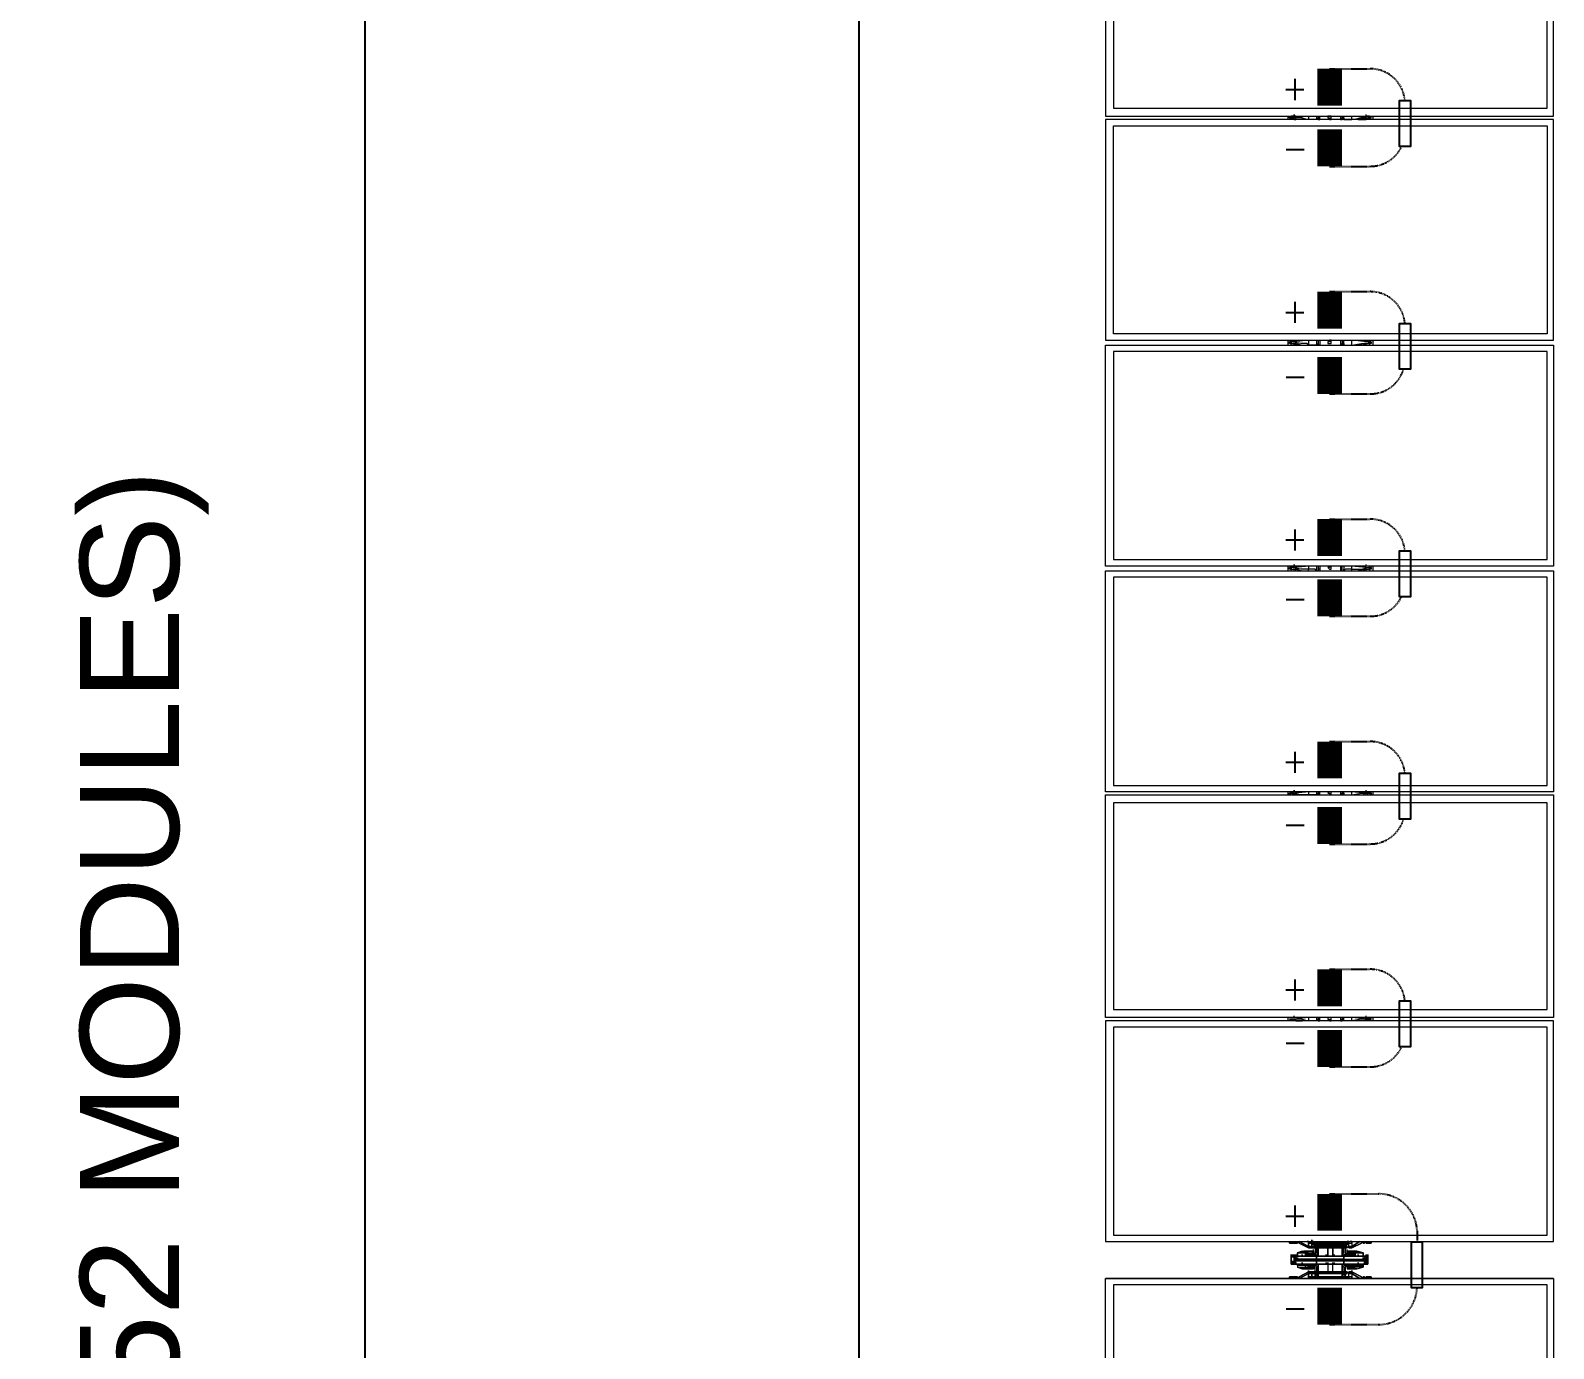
# Model space of a CAD drawing. Header units: feet. Extents: x -13743 to 68376, y -48 to 67763.
# Drawn here: x 2210.7 to 2518.5, y 65443.7 to 65710 of the extents above; entities that cross this region are included whole.
import ezdxf

# ---------------------------------------------------------------- set-up
doc = ezdxf.new("R2010")
doc.units = ezdxf.units.FT
doc.header["$MEASUREMENT"] = 0
doc.linetypes.add('HIDDEN', pattern=[0.375, 0.25, -0.125])
for name, color, linetype in [('E-HARN-COMP', 8, 'Continuous'), ('E-TRNK-CABL-NEG', 6, 'HIDDEN'), ('E-TRUNK-CABLE-POS', 6, 'HIDDEN'), ('G-ANNO-TEXT', 1, 'Continuous'), ('Polarity-Text', 7, 'Continuous')]:
    doc.layers.add(name, color=color, linetype=linetype)
doc.styles.add('NEI-A', font='arial.ttf')

# ---------------------------------------------------------------- blocks, each defined once
blk = doc.blocks.new('A$Cc93f9aa1')
at = {"lineweight": 5}
for points in [[(7.893, 0), (7.663, 0), (7.663, 0.4666), (7.893, 0.4666)], [(8.1613, 0), (8.1613, 0.4666), (7.9313, 0.4666), (7.9313, 0)], [(8.3963, 0.4666), (8.3963, 0), (8.1647, 0), (8.1647, 0.4666)], [(8.6296, 0), (8.3997, 0), (8.3997, 0.4666), (8.6296, 0.4666)], [(8.8646, 0), (8.6346, 0), (8.6346, 0.4666), (8.8646, 0.4666)], [(8.8696, 0), (9.0996, 0), (9.0996, 0.4666), (8.8696, 0.4666)], [(9.103, 0), (9.3346, 0), (9.3346, 0.4666), (9.103, 0.4666)], [(7.8863, 0.0067), (7.8863, 0.4583), (7.6697, 0.4583), (7.6697, 0.0067)], [(8.1547, 0.0067), (8.1547, 0.4583), (7.938, 0.4583), (7.938, 0.0067)], [(8.388, 0.4583), (8.173, 0.4583), (8.173, 0.0067), (8.388, 0.0067)], [(8.623, 0.0067), (8.623, 0.4583), (8.4063, 0.4583), (8.4063, 0.0067)], [(8.858, 0.0067), (8.858, 0.4583), (8.6413, 0.4583), (8.6413, 0.0067)], [(8.8763, 0.4583), (9.093, 0.4583), (9.093, 0.0067), (8.8763, 0.0067)], [(9.3263, 0.0067), (9.3263, 0.4583), (9.1113, 0.4583), (9.1113, 0.0067)], [(7.8947, 0.2667), (7.8947, 0.27), (7.8947, 0.275), (7.893, 0.275), (7.8947, 0.275), (7.8947, 0.27)], [(7.9097, 0.2733), (7.908, 0.2733)], [(7.9097, 0.27), (7.908, 0.27)], [(7.9163, 0.2683), (7.9163, 0.27), (7.9163, 0.2733), (7.9163, 0.2717), (7.9147, 0.2717), (7.9163, 0.2717), (7.918, 0.2717), (7.9163, 0.2717), (7.9147, 0.27), (7.9163, 0.27), (7.9163, 0.2683), (7.918, 0.2683)], [(7.918, 0.2733), (7.9163, 0.2733)], [(7.9297, 0.27), (7.9297, 0.2667), (7.9297, 0.27), (7.9297, 0.275), (7.9313, 0.275), (7.9297, 0.275)], [(7.8947, 0.2517), (7.898, 0.2517), (7.898, 0.2533), (7.898, 0.255), (7.8997, 0.255), (7.8947, 0.265), (7.8997, 0.255), (7.898, 0.255), (7.898, 0.2533), (7.898, 0.2517), (7.8947, 0.2517), (7.8947, 0.25), (7.893, 0.25), (7.893, 0.215), (7.8947, 0.215), (7.8947, 0.2133), (7.8947, 0.215), (7.893, 0.215), (7.893, 0.25), (7.893, 0.2517), (7.8947, 0.2517), (7.8947, 0.255), (7.898, 0.255), (7.8947, 0.255), (7.8947, 0.2517), (7.893, 0.2517), (7.893, 0.25), (7.8947, 0.25)], [(7.898, 0.2517), (7.8997, 0.2517), (7.8997, 0.255), (7.9013, 0.255), (7.8997, 0.255), (7.898, 0.255), (7.898, 0.2533), (7.898, 0.255), (7.8997, 0.255), (7.8997, 0.2517), (7.898, 0.2517), (7.8997, 0.2517), (7.8997, 0.215), (7.898, 0.215), (7.8997, 0.215), (7.8997, 0.2517)], [(7.9047, 0.2667), (7.903, 0.2617), (7.903, 0.25), (7.903, 0.2517), (7.903, 0.25), (7.903, 0.2617)], [(7.903, 0.25), (7.903, 0.26)], [(7.9063, 0.2667), (7.9047, 0.2667), (7.9047, 0.2583), (7.9047, 0.2567), (7.9047, 0.255), (7.9063, 0.255), (7.9063, 0.25), (7.9047, 0.25), (7.9047, 0.2567), (7.9047, 0.25), (7.9063, 0.25), (7.9063, 0.255), (7.9063, 0.2583), (7.9063, 0.2667), (7.908, 0.2667), (7.9063, 0.2667), (7.9047, 0.2667), (7.9047, 0.2583), (7.9063, 0.2583)], [(7.9047, 0.2583), (7.9047, 0.2567), (7.9047, 0.255), (7.9063, 0.255), (7.9063, 0.2583)], [(7.9113, 0.2683), (7.9113, 0.2467), (7.908, 0.2467), (7.908, 0.2683)], [(7.913, 0.2467), (7.913, 0.2683), (7.9163, 0.2683), (7.9163, 0.2467)], [(7.9163, 0.2583), (7.9197, 0.2583), (7.9197, 0.2667), (7.9197, 0.2583)], [(7.9197, 0.2667), (7.9163, 0.2667), (7.9163, 0.2583), (7.9163, 0.2667), (7.9197, 0.2667), (7.9213, 0.2617)], [(7.9197, 0.2567), (7.9197, 0.255), (7.918, 0.255), (7.918, 0.2583), (7.918, 0.255), (7.9197, 0.255), (7.9197, 0.2567), (7.9197, 0.2583)], [(7.918, 0.255), (7.918, 0.25), (7.9197, 0.25), (7.9197, 0.2517), (7.9197, 0.25), (7.918, 0.25), (7.918, 0.2483), (7.9197, 0.25), (7.918, 0.2483), (7.9197, 0.25), (7.918, 0.2483), (7.918, 0.25)], [(7.9263, 0.255), (7.9247, 0.255), (7.9263, 0.2533), (7.9247, 0.255), (7.9263, 0.255), (7.9263, 0.2533), (7.9263, 0.255), (7.9247, 0.255), (7.9297, 0.265), (7.9247, 0.255), (7.9263, 0.255), (7.9297, 0.255), (7.9297, 0.2517), (7.9263, 0.2517), (7.9263, 0.2533), (7.9263, 0.2517), (7.9297, 0.2517), (7.9297, 0.255)], [(7.9263, 0.215), (7.9247, 0.215), (7.9247, 0.2517), (7.9263, 0.2517), (7.9247, 0.2517), (7.9247, 0.255), (7.9247, 0.2517), (7.9263, 0.2517), (7.9247, 0.2517), (7.9247, 0.215)], [(7.8963, 0.245), (7.8947, 0.2467), (7.8947, 0.2483), (7.8963, 0.2483), (7.898, 0.2483), (7.8963, 0.2483), (7.8947, 0.2483), (7.8947, 0.2467), (7.8947, 0.2483), (7.8963, 0.2483), (7.8947, 0.2483), (7.8947, 0.2467), (7.8947, 0.245), (7.8947, 0.2467), (7.8963, 0.245), (7.8947, 0.245), (7.893, 0.245), (7.8947, 0.245)], [(7.8963, 0.2483), (7.8947, 0.2467), (7.8963, 0.245), (7.898, 0.2467)], [(7.8963, 0.2483), (7.8947, 0.2467), (7.8963, 0.245), (7.898, 0.2467)], [(7.898, 0.2467), (7.8963, 0.2467)], [(7.8997, 0.245), (7.908, 0.245)], [(7.9063, 0.25), (7.9063, 0.2483), (7.908, 0.2483), (7.9063, 0.2483), (7.908, 0.2483), (7.9063, 0.2483)], [(7.9113, 0.2183), (7.9113, 0.2467), (7.913, 0.2467), (7.913, 0.2183)], [(7.9163, 0.245), (7.9247, 0.245)], [(7.928, 0.2483), (7.9263, 0.2483), (7.9263, 0.2467), (7.928, 0.2467), (7.928, 0.245), (7.9263, 0.245), (7.9263, 0.2483), (7.928, 0.2483), (7.9263, 0.2483), (7.9263, 0.2467), (7.9263, 0.245), (7.9263, 0.2467), (7.9263, 0.245), (7.928, 0.245), (7.9263, 0.245), (7.928, 0.245), (7.9297, 0.245), (7.928, 0.245), (7.928, 0.2483), (7.928, 0.2467), (7.9297, 0.2467), (7.928, 0.2467), (7.9297, 0.2467), (7.928, 0.2467), (7.9297, 0.2467), (7.928, 0.2467), (7.9297, 0.2467), (7.928, 0.2467), (7.9297, 0.2467), (7.928, 0.2467), (7.9297, 0.2467), (7.928, 0.2467), (7.9297, 0.2467), (7.928, 0.2467), (7.9297, 0.2467), (7.928, 0.2467), (7.9297, 0.2467), (7.928, 0.2467), (7.9297, 0.2467), (7.9297, 0.2483)], [(7.928, 0.2483), (7.9263, 0.2467), (7.928, 0.245), (7.9297, 0.2467)], [(7.928, 0.2483), (7.9263, 0.2467), (7.928, 0.245), (7.9297, 0.2467)], [(7.928, 0.215), (7.9297, 0.215), (7.9297, 0.25), (7.928, 0.25), (7.9297, 0.25), (7.9297, 0.215)], [(7.9313, 0.25), (7.9313, 0.2517), (7.9297, 0.2517), (7.9297, 0.25), (7.9297, 0.2517), (7.9313, 0.2517), (7.933, 0.2517), (7.9313, 0.2517)], [(7.8947, 0.235), (7.893, 0.235)], [(7.8947, 0.235), (7.893, 0.235)], [(7.8947, 0.23), (7.893, 0.23)], [(7.8947, 0.23), (7.893, 0.23)], [(7.9297, 0.235), (7.9313, 0.235)], [(7.9297, 0.235), (7.9313, 0.235)], [(7.9313, 0.23), (7.9297, 0.23)], [(7.9313, 0.23), (7.9297, 0.23)], [(8.1647, 0.235), (8.163, 0.235), (8.163, 0.2333), (8.1613, 0.2333), (8.1613, 0.2317), (8.163, 0.2317), (8.1647, 0.2317), (8.1647, 0.2333)], [(8.398, 0.235), (8.398, 0.2333), (8.3963, 0.2333), (8.3963, 0.2317), (8.398, 0.2317), (8.3997, 0.2317), (8.3997, 0.2333)], [(8.633, 0.235), (8.6313, 0.2333), (8.6313, 0.2317), (8.6346, 0.2317), (8.6346, 0.2333), (8.633, 0.2333)], [(8.868, 0.235), (8.8663, 0.235), (8.8663, 0.2317), (8.8696, 0.2317), (8.8696, 0.2333), (8.868, 0.2333)], [(9.1013, 0.235), (9.1013, 0.2333), (9.0996, 0.2333), (9.0996, 0.2317), (9.1013, 0.2317), (9.103, 0.2317), (9.103, 0.2333), (9.103, 0.235)], [(7.8947, 0.22), (7.8947, 0.2183), (7.8947, 0.2167), (7.8963, 0.2167), (7.898, 0.2167), (7.898, 0.2183), (7.8963, 0.2183), (7.898, 0.2183), (7.8963, 0.2183), (7.898, 0.2183), (7.8963, 0.2183), (7.898, 0.2183), (7.8963, 0.2183), (7.898, 0.2183), (7.8963, 0.2183), (7.898, 0.2183), (7.8963, 0.2183), (7.898, 0.2183), (7.8963, 0.2183), (7.898, 0.2183), (7.8963, 0.2183), (7.898, 0.2183), (7.8963, 0.2183), (7.898, 0.2183), (7.898, 0.22), (7.898, 0.2183), (7.898, 0.2167), (7.8963, 0.2167), (7.898, 0.2167), (7.898, 0.2183), (7.898, 0.22), (7.8963, 0.22), (7.8947, 0.22), (7.8947, 0.2183), (7.8947, 0.22), (7.893, 0.22)], [(7.893, 0.215), (7.893, 0.2133)], [(7.8963, 0.22), (7.8947, 0.2183), (7.8963, 0.2167), (7.898, 0.2183)], [(7.8947, 0.2183), (7.8963, 0.2167), (7.898, 0.2167), (7.898, 0.2183), (7.898, 0.22), (7.8963, 0.22), (7.8947, 0.22), (7.8963, 0.22), (7.898, 0.22), (7.8963, 0.22), (7.8947, 0.22)], [(7.8963, 0.22), (7.8947, 0.2183), (7.8963, 0.2167), (7.898, 0.2183)], [(7.898, 0.21), (7.8997, 0.21), (7.8947, 0.2), (7.8997, 0.21), (7.898, 0.21), (7.8947, 0.21), (7.8947, 0.2133), (7.898, 0.2133), (7.898, 0.2117), (7.898, 0.21), (7.8947, 0.21), (7.8947, 0.2133), (7.898, 0.2133), (7.898, 0.2117)], [(7.898, 0.2133), (7.8997, 0.2133), (7.8997, 0.21), (7.8997, 0.2133)], [(7.9013, 0.21), (7.8997, 0.21), (7.8997, 0.2117), (7.898, 0.2117), (7.8997, 0.2117), (7.8997, 0.21)], [(7.908, 0.22), (7.8997, 0.22)], [(7.903, 0.215), (7.903, 0.205)], [(7.9047, 0.2067), (7.9047, 0.2083), (7.9047, 0.21), (7.9063, 0.21), (7.9063, 0.2117), (7.9063, 0.215), (7.9063, 0.2117), (7.9063, 0.21), (7.9047, 0.21), (7.9047, 0.2083), (7.9047, 0.2133), (7.9047, 0.2083), (7.9047, 0.2067), (7.9063, 0.2067), (7.9063, 0.1983), (7.9047, 0.1983)], [(7.9047, 0.1983), (7.9047, 0.2067), (7.9063, 0.2067), (7.9063, 0.1983)], [(7.9063, 0.21), (7.9063, 0.2067)], [(7.9247, 0.22), (7.9163, 0.22)], [(7.9197, 0.1983), (7.9163, 0.1983), (7.9163, 0.2067), (7.9197, 0.2067)], [(7.9197, 0.2083), (7.9197, 0.215), (7.918, 0.215), (7.918, 0.2117), (7.918, 0.215), (7.9197, 0.215)], [(7.918, 0.2067), (7.918, 0.21)], [(7.9197, 0.1983), (7.9213, 0.205), (7.9213, 0.215), (7.9197, 0.215), (7.9197, 0.2133), (7.9197, 0.215), (7.9213, 0.215), (7.9213, 0.205)], [(7.9297, 0.2133), (7.9297, 0.21), (7.9263, 0.21), (7.9247, 0.21), (7.9247, 0.2117), (7.9263, 0.2117), (7.9247, 0.2117), (7.9247, 0.21), (7.9263, 0.21), (7.9263, 0.2117), (7.9263, 0.2133), (7.9247, 0.2133), (7.9247, 0.21), (7.9247, 0.2133), (7.9263, 0.2133), (7.9313, 0.2133), (7.9297, 0.2133), (7.9297, 0.21), (7.9263, 0.21), (7.9247, 0.21), (7.9297, 0.2), (7.9247, 0.21), (7.9263, 0.21), (7.9263, 0.2117), (7.9263, 0.2133)], [(7.928, 0.22), (7.928, 0.2183), (7.928, 0.2167), (7.9263, 0.2167), (7.928, 0.2167), (7.928, 0.2183), (7.9297, 0.2183), (7.928, 0.2183), (7.9297, 0.2183), (7.928, 0.2183), (7.9297, 0.2183), (7.928, 0.2183), (7.9297, 0.2183), (7.928, 0.2183), (7.9297, 0.2183), (7.9297, 0.22)], [(7.928, 0.22), (7.9263, 0.2183), (7.928, 0.2167), (7.9297, 0.2183)], [(7.9263, 0.22), (7.928, 0.22), (7.928, 0.2183), (7.9297, 0.2183), (7.928, 0.2183), (7.9297, 0.2183), (7.928, 0.2183), (7.9297, 0.2183), (7.928, 0.2183), (7.9297, 0.2183), (7.928, 0.2183), (7.9297, 0.2183), (7.9297, 0.2167), (7.928, 0.2167), (7.9297, 0.2167), (7.9297, 0.2183), (7.9297, 0.22), (7.9313, 0.22), (7.9297, 0.22), (7.928, 0.22), (7.9263, 0.22), (7.9263, 0.2183), (7.9263, 0.2167), (7.9263, 0.2183), (7.9263, 0.22), (7.928, 0.22), (7.9263, 0.22), (7.9263, 0.2183), (7.9263, 0.2167), (7.928, 0.2167), (7.9263, 0.2167), (7.9263, 0.2183)], [(7.928, 0.22), (7.9263, 0.2183), (7.928, 0.2167), (7.9297, 0.2183)], [(7.9297, 0.2133), (7.9297, 0.215)], [(7.9313, 0.2133), (7.9313, 0.215)], [(7.893, 0.19), (7.8947, 0.19), (7.8947, 0.195), (7.8947, 0.19)], [(7.8947, 0.1967), (7.8947, 0.1983)], [(7.9063, 0.1983), (7.908, 0.1983)], [(7.9097, 0.2033), (7.908, 0.2033)], [(7.9097, 0.2033), (7.908, 0.2033)], [(7.9147, 0.195), (7.913, 0.195)], [(7.9163, 0.1933), (7.9147, 0.1933)], [(7.9297, 0.1983), (7.9297, 0.1967)], [(7.9313, 0.19), (7.9297, 0.19), (7.9297, 0.195), (7.9297, 0.19)]]:
    blk.add_lwpolyline(points, close=True, dxfattribs=at)
for points in [[(7.893, 0), (7.893, 0.4666)], [(7.9313, 0.4666), (7.9313, 0)], [(7.8863, 0.0067), (7.8863, 0.4583)], [(7.938, 0.4583), (7.938, 0.0067)], [(7.908, 0.2467), (7.908, 0.2683), (7.9113, 0.2683), (7.9113, 0.2667), (7.9113, 0.2467), (7.9113, 0.2667), (7.913, 0.2667), (7.9147, 0.2667), (7.913, 0.2667), (7.9113, 0.2667), (7.9113, 0.2683), (7.9113, 0.27), (7.9097, 0.27), (7.908, 0.2717), (7.9097, 0.2717), (7.9113, 0.2717), (7.9097, 0.2717), (7.908, 0.2717), (7.908, 0.2733), (7.908, 0.27), (7.9097, 0.27), (7.908, 0.27), (7.9097, 0.27), (7.9113, 0.27), (7.9097, 0.27), (7.9113, 0.27), (7.9113, 0.2683), (7.913, 0.2683), (7.913, 0.27), (7.9113, 0.27), (7.913, 0.27), (7.9147, 0.27), (7.913, 0.27), (7.9113, 0.27), (7.9097, 0.27), (7.908, 0.2717), (7.9097, 0.2717), (7.908, 0.2717), (7.908, 0.2733), (7.908, 0.2683), (7.9097, 0.2683), (7.908, 0.2683), (7.908, 0.27), (7.908, 0.2617), (7.908, 0.2383), (7.908, 0.235), (7.8997, 0.235), (7.8997, 0.23), (7.908, 0.23), (7.9097, 0.23), (7.908, 0.23), (7.9097, 0.23), (7.908, 0.23), (7.9097, 0.23), (7.908, 0.23), (7.9097, 0.23), (7.908, 0.23), (7.9097, 0.23)], [(7.8997, 0.2483), (7.908, 0.2483), (7.9063, 0.2483), (7.9047, 0.25), (7.9063, 0.2483), (7.9047, 0.25), (7.903, 0.25), (7.9047, 0.25), (7.9063, 0.2483), (7.9047, 0.25), (7.9063, 0.2483), (7.9063, 0.2467), (7.908, 0.2467), (7.908, 0.2183), (7.9113, 0.2183), (7.9113, 0.2467), (7.913, 0.2467), (7.9113, 0.2467), (7.9113, 0.2683), (7.913, 0.2683), (7.9147, 0.2683), (7.913, 0.2683), (7.9113, 0.2683), (7.913, 0.2683), (7.9147, 0.2683), (7.913, 0.2683), (7.9113, 0.2683), (7.913, 0.2683), (7.913, 0.27), (7.9147, 0.27), (7.9163, 0.27), (7.9163, 0.2733), (7.9163, 0.2717), (7.9147, 0.27), (7.9163, 0.27), (7.9163, 0.2617), (7.9163, 0.2383), (7.9163, 0.235), (7.918, 0.235), (7.9163, 0.235), (7.9247, 0.235), (7.9247, 0.23), (7.9163, 0.23), (7.9163, 0.2267), (7.9163, 0.23), (7.918, 0.23), (7.9163, 0.23), (7.918, 0.23), (7.9163, 0.23), (7.918, 0.23)], [(7.918, 0.2733), (7.9163, 0.2733), (7.9097, 0.2733), (7.908, 0.2733), (7.9097, 0.2733), (7.9163, 0.2733)], [(7.908, 0.27), (7.908, 0.27)], [(7.9097, 0.235), (7.908, 0.235), (7.9097, 0.235), (7.908, 0.235), (7.908, 0.2383), (7.908, 0.2617), (7.9097, 0.2617), (7.908, 0.2617), (7.9097, 0.2617), (7.908, 0.2617), (7.908, 0.27), (7.9097, 0.27), (7.9113, 0.27)], [(7.908, 0.27), (7.908, 0.27)], [(7.9163, 0.2367), (7.9163, 0.2383), (7.9163, 0.2367), (7.918, 0.2367), (7.9163, 0.2367), (7.9163, 0.235), (7.918, 0.235), (7.9163, 0.235), (7.9163, 0.2383), (7.9163, 0.2617), (7.918, 0.2617), (7.9163, 0.2617), (7.918, 0.2617), (7.9163, 0.2617), (7.9163, 0.27), (7.918, 0.27), (7.9163, 0.27), (7.918, 0.27), (7.9163, 0.27), (7.918, 0.27), (7.9163, 0.27), (7.9147, 0.27), (7.913, 0.27), (7.9147, 0.27), (7.913, 0.27)], [(7.9297, 0.27), (7.9297, 0.27)], [(8.1647, 0.2767), (8.1613, 0.2767)], [(8.163, 0.255), (8.1613, 0.255), (8.1613, 0.2567), (8.163, 0.2633), (8.163, 0.2733), (8.163, 0.275), (8.163, 0.27), (8.1613, 0.2683)], [(8.1647, 0.27), (8.1647, 0.2733)], [(8.3997, 0.2767), (8.3963, 0.2767)], [(8.398, 0.27), (8.398, 0.2733), (8.398, 0.275), (8.398, 0.2717), (8.3963, 0.2717), (8.3963, 0.27), (8.3963, 0.2683)], [(8.398, 0.255), (8.3963, 0.255), (8.3963, 0.2633), (8.398, 0.2733)], [(8.6346, 0.2767), (8.6296, 0.2767)], [(8.6296, 0.255), (8.6313, 0.255), (8.6313, 0.2633), (8.633, 0.2733)], [(8.633, 0.27), (8.633, 0.2733), (8.6313, 0.2733), (8.6313, 0.2683)], [(8.633, 0.2733), (8.633, 0.275), (8.633, 0.2733)], [(8.8696, 0.2767), (8.8646, 0.2767)], [(8.868, 0.27), (8.868, 0.2733), (8.8663, 0.2733), (8.8663, 0.27), (8.8646, 0.2683)], [(8.8663, 0.255), (8.8646, 0.255), (8.8663, 0.2567), (8.8663, 0.2633), (8.868, 0.2733)], [(8.868, 0.2733), (8.868, 0.275), (8.868, 0.2733)], [(9.103, 0.2767), (9.0996, 0.2767)], [(9.1013, 0.255), (9.0996, 0.255), (9.0996, 0.2567), (9.1013, 0.2633), (9.1013, 0.2733), (9.1013, 0.275), (9.1013, 0.2717), (9.0996, 0.27), (9.0996, 0.2683)], [(9.1013, 0.275), (9.103, 0.275)], [(9.103, 0.27), (9.103, 0.2733)], [(7.8947, 0.2667), (7.8947, 0.2667)], [(7.8947, 0.2667), (7.8947, 0.2667)], [(7.9047, 0.26), (7.9047, 0.26)], [(7.9047, 0.26), (7.9047, 0.26)], [(7.9247, 0.2483), (7.9163, 0.2483), (7.918, 0.2483), (7.9197, 0.2483), (7.918, 0.2483), (7.9163, 0.2483), (7.918, 0.2483), (7.9197, 0.2483), (7.918, 0.2483), (7.918, 0.2467), (7.9163, 0.2467), (7.9163, 0.2183), (7.913, 0.2183), (7.913, 0.2467), (7.9163, 0.2467), (7.9163, 0.2683), (7.913, 0.2683), (7.913, 0.2467), (7.9113, 0.2467), (7.9113, 0.2183), (7.913, 0.2183), (7.913, 0.1967), (7.9163, 0.1967), (7.9163, 0.2183), (7.918, 0.2183), (7.918, 0.2167), (7.9163, 0.2167), (7.918, 0.2167)], [(7.9163, 0.2667), (7.918, 0.2667)], [(7.918, 0.2667), (7.918, 0.2667)], [(7.9213, 0.2617), (7.9213, 0.25), (7.9197, 0.25)], [(7.9213, 0.2617), (7.9213, 0.25), (7.9197, 0.25)], [(7.9197, 0.26), (7.9197, 0.26)], [(7.9197, 0.26), (7.9197, 0.26)], [(7.9197, 0.2567), (7.9197, 0.2517)], [(7.9197, 0.2567), (7.9197, 0.2517)], [(7.9213, 0.25), (7.9213, 0.26), (7.9213, 0.25), (7.923, 0.25)], [(7.9297, 0.2667), (7.9297, 0.2667)], [(7.9297, 0.2667), (7.9297, 0.2667)], [(8.163, 0.2467), (8.1613, 0.2467), (8.1613, 0.255)], [(8.398, 0.2467), (8.3963, 0.2467), (8.3963, 0.255)], [(8.633, 0.2467), (8.6313, 0.2467), (8.6296, 0.2467), (8.6313, 0.2483), (8.6313, 0.255)], [(8.8663, 0.2467), (8.8646, 0.2467), (8.8646, 0.255)], [(9.1013, 0.2467), (9.0996, 0.2467), (9.0996, 0.255)], [(7.8947, 0.2483), (7.8947, 0.2483)], [(7.8947, 0.2483), (7.8947, 0.2483)], [(7.8947, 0.2467), (7.8947, 0.2467)], [(7.8947, 0.2467), (7.8947, 0.2467)], [(7.8947, 0.245), (7.8947, 0.245)], [(7.8947, 0.245), (7.8947, 0.245)], [(7.8963, 0.2483), (7.8963, 0.2483)], [(7.8963, 0.2483), (7.898, 0.2483)], [(7.8963, 0.2483), (7.8963, 0.2483)], [(7.898, 0.2483), (7.8963, 0.2483)], [(7.8963, 0.2467), (7.898, 0.2467)], [(7.8963, 0.2467), (7.898, 0.2467)], [(7.8963, 0.2467), (7.898, 0.2467)], [(7.8963, 0.2467), (7.898, 0.2467)], [(7.8963, 0.2467), (7.898, 0.2467)], [(7.8963, 0.2467), (7.898, 0.2467)], [(7.8963, 0.2467), (7.898, 0.2467)], [(7.8963, 0.2467), (7.898, 0.2467)], [(7.8963, 0.2467), (7.898, 0.2467)], [(7.8963, 0.2467), (7.898, 0.2467)], [(7.8963, 0.2467), (7.898, 0.2467)], [(7.8963, 0.2467), (7.898, 0.2467)], [(7.8963, 0.2467), (7.898, 0.2467)], [(7.8963, 0.2467), (7.898, 0.2467)], [(7.8963, 0.2467), (7.898, 0.2467)], [(7.8963, 0.2467), (7.898, 0.2467)], [(7.8963, 0.245), (7.898, 0.245)], [(7.8963, 0.245), (7.898, 0.245)], [(7.8963, 0.245), (7.8963, 0.245)], [(7.898, 0.245), (7.8963, 0.245)], [(7.8963, 0.245), (7.898, 0.245)], [(7.8963, 0.245), (7.8963, 0.245)], [(7.898, 0.2517), (7.898, 0.2517)], [(7.898, 0.2517), (7.898, 0.2517)], [(7.898, 0.2483), (7.898, 0.245)], [(7.898, 0.2483), (7.898, 0.2483)], [(7.898, 0.2467), (7.898, 0.2483)], [(7.898, 0.2483), (7.898, 0.2467)], [(7.898, 0.2483), (7.898, 0.2483)], [(7.898, 0.2467), (7.898, 0.2483)], [(7.898, 0.2467), (7.898, 0.2467)], [(7.898, 0.245), (7.898, 0.2467)], [(7.898, 0.2467), (7.898, 0.245)], [(7.898, 0.2467), (7.898, 0.2467)], [(7.898, 0.245), (7.898, 0.2467)], [(7.898, 0.245), (7.898, 0.245)], [(7.898, 0.245), (7.898, 0.245)], [(7.8997, 0.2517), (7.8997, 0.2517)], [(7.8997, 0.2517), (7.8997, 0.2517)], [(7.9063, 0.245), (7.9047, 0.2467), (7.8997, 0.2467)], [(7.9097, 0.235), (7.908, 0.235), (7.908, 0.2367), (7.9097, 0.2367), (7.908, 0.2367), (7.908, 0.2383), (7.908, 0.2367), (7.908, 0.235), (7.9097, 0.235), (7.908, 0.235), (7.8997, 0.235), (7.8997, 0.23), (7.908, 0.23), (7.908, 0.2267), (7.908, 0.23), (7.908, 0.2267), (7.908, 0.2033), (7.908, 0.195), (7.9097, 0.195), (7.908, 0.195), (7.908, 0.1967), (7.908, 0.195), (7.908, 0.1933), (7.9097, 0.195), (7.9113, 0.195), (7.9113, 0.1967), (7.913, 0.1967), (7.9147, 0.1967), (7.913, 0.1967), (7.9113, 0.1967), (7.913, 0.1967), (7.9147, 0.1967), (7.913, 0.1967), (7.9113, 0.1967), (7.9113, 0.195), (7.9097, 0.195), (7.908, 0.1933), (7.908, 0.195), (7.908, 0.1967), (7.908, 0.195), (7.9097, 0.195), (7.908, 0.1933), (7.9097, 0.1933), (7.908, 0.1933), (7.9147, 0.1933), (7.908, 0.1933), (7.9097, 0.1933), (7.908, 0.1933), (7.9097, 0.195), (7.908, 0.195), (7.908, 0.2033), (7.908, 0.2267), (7.908, 0.23)], [(7.9063, 0.2483), (7.908, 0.2483)], [(7.908, 0.2183), (7.908, 0.2467), (7.9113, 0.2467), (7.9113, 0.2183), (7.908, 0.2183), (7.908, 0.1967), (7.9113, 0.1967), (7.9113, 0.2183), (7.913, 0.2183), (7.913, 0.1967), (7.9163, 0.1967), (7.9163, 0.2183)], [(7.9163, 0.23), (7.918, 0.23), (7.9163, 0.23), (7.918, 0.23), (7.9163, 0.23), (7.9163, 0.2267), (7.9163, 0.2033), (7.918, 0.2033), (7.9163, 0.2033), (7.918, 0.2033), (7.9163, 0.2033), (7.9163, 0.195), (7.918, 0.195), (7.9163, 0.195), (7.9163, 0.1967), (7.9163, 0.195), (7.9163, 0.1933), (7.9147, 0.1933), (7.9163, 0.1933), (7.9147, 0.195), (7.913, 0.195), (7.913, 0.1967), (7.9113, 0.1967), (7.9113, 0.1983), (7.9113, 0.2183), (7.913, 0.2183), (7.9163, 0.2183), (7.9163, 0.2467)], [(7.918, 0.2483), (7.9197, 0.25)], [(7.918, 0.2483), (7.9197, 0.25)], [(7.9247, 0.2467), (7.9197, 0.2467), (7.918, 0.245)], [(7.9197, 0.2517), (7.9197, 0.25)], [(7.9197, 0.2517), (7.9197, 0.25)], [(7.9247, 0.2517), (7.9247, 0.2517)], [(7.9247, 0.2517), (7.9247, 0.2517)], [(7.9263, 0.2517), (7.9263, 0.2517)], [(7.9297, 0.2467), (7.9297, 0.245), (7.9313, 0.245), (7.9297, 0.245), (7.9297, 0.2467), (7.9297, 0.2483), (7.928, 0.2483), (7.9263, 0.2483), (7.9263, 0.2467)], [(7.9263, 0.2483), (7.9263, 0.2483)], [(7.9263, 0.2483), (7.9263, 0.2483)], [(7.9263, 0.2467), (7.9263, 0.2467)], [(7.9263, 0.2467), (7.9263, 0.2467)], [(7.9263, 0.245), (7.9263, 0.245)], [(7.9263, 0.245), (7.9263, 0.245)], [(7.928, 0.2483), (7.928, 0.2483)], [(7.928, 0.2483), (7.928, 0.2483)], [(7.928, 0.245), (7.928, 0.245)], [(7.928, 0.245), (7.928, 0.245)], [(7.9297, 0.2483), (7.9297, 0.2483)], [(7.9297, 0.2483), (7.9297, 0.2483)], [(7.9297, 0.2467), (7.9297, 0.2467)], [(7.9297, 0.2467), (7.9297, 0.2467)], [(7.9297, 0.245), (7.9297, 0.245)], [(7.9297, 0.245), (7.9297, 0.245)], [(8.1647, 0.2467), (8.1613, 0.2467)], [(8.1647, 0.245), (8.1613, 0.245), (8.163, 0.245)], [(8.1613, 0.245), (8.1613, 0.2433), (8.1647, 0.2433)], [(8.3997, 0.2467), (8.3963, 0.2467)], [(8.3997, 0.245), (8.3963, 0.245), (8.398, 0.245)], [(8.3963, 0.245), (8.3963, 0.2433), (8.3997, 0.2433)], [(8.6346, 0.2467), (8.6296, 0.2467)], [(8.6346, 0.245), (8.6313, 0.245), (8.6296, 0.245)], [(8.6346, 0.2433), (8.6313, 0.2433), (8.6296, 0.2433)], [(8.6313, 0.2433), (8.6313, 0.245)], [(8.8696, 0.2467), (8.8646, 0.2467)], [(8.8696, 0.245), (8.8646, 0.245), (8.8663, 0.245)], [(8.8696, 0.2433), (8.8663, 0.2433), (8.8646, 0.2433), (8.8646, 0.245)], [(9.103, 0.2467), (9.0996, 0.2467)], [(9.103, 0.245), (9.0996, 0.245), (9.1013, 0.245)], [(9.0996, 0.245), (9.0996, 0.2433), (9.103, 0.2433)], [(7.913, 0.195), (7.9147, 0.195), (7.9163, 0.1933), (7.918, 0.1933), (7.9163, 0.1933), (7.9147, 0.195), (7.9163, 0.195), (7.9147, 0.195), (7.913, 0.195), (7.9113, 0.195), (7.9097, 0.195), (7.9113, 0.195), (7.913, 0.195), (7.9147, 0.195), (7.913, 0.195), (7.9147, 0.195), (7.9163, 0.195), (7.9147, 0.195), (7.9163, 0.1933), (7.9163, 0.195), (7.9163, 0.1967), (7.9163, 0.195), (7.9163, 0.1967), (7.9163, 0.195), (7.9163, 0.2033), (7.9163, 0.2267), (7.9163, 0.23), (7.9247, 0.23), (7.9263, 0.23)], [(7.9247, 0.23), (7.9247, 0.235), (7.9263, 0.235), (7.9247, 0.235), (7.9163, 0.235), (7.918, 0.235), (7.9163, 0.235), (7.9163, 0.2367), (7.918, 0.2367)], [(7.893, 0.2133), (7.8947, 0.2133), (7.893, 0.2133)], [(7.893, 0.2133), (7.8947, 0.2133), (7.893, 0.2133)], [(7.8947, 0.22), (7.8947, 0.22)], [(7.8947, 0.22), (7.8947, 0.22)], [(7.8947, 0.2183), (7.8963, 0.2167)], [(7.8947, 0.2183), (7.8947, 0.2167)], [(7.8947, 0.2183), (7.8947, 0.2183)], [(7.8947, 0.2183), (7.8947, 0.2183)], [(7.8947, 0.2167), (7.8963, 0.2167)], [(7.8947, 0.2167), (7.8947, 0.2167)], [(7.8947, 0.2167), (7.8947, 0.2167)], [(7.8963, 0.22), (7.8963, 0.22)], [(7.8963, 0.22), (7.8963, 0.22)], [(7.8963, 0.2167), (7.8963, 0.2167)], [(7.8963, 0.2167), (7.8963, 0.2167)], [(7.898, 0.22), (7.898, 0.22)], [(7.898, 0.22), (7.898, 0.22)], [(7.898, 0.2183), (7.898, 0.2183)], [(7.898, 0.2183), (7.898, 0.2183)], [(7.898, 0.2167), (7.898, 0.2167)], [(7.898, 0.2167), (7.898, 0.2167)], [(7.898, 0.215), (7.898, 0.215)], [(7.898, 0.215), (7.898, 0.215)], [(7.9063, 0.22), (7.9047, 0.2183), (7.8997, 0.2183)], [(7.8997, 0.2167), (7.908, 0.2167), (7.9063, 0.2167), (7.9047, 0.215), (7.9063, 0.2167), (7.9047, 0.215), (7.9063, 0.2167), (7.9063, 0.215), (7.9047, 0.215), (7.9047, 0.2133), (7.9047, 0.215), (7.9063, 0.215), (7.9063, 0.2167), (7.9047, 0.215), (7.903, 0.215), (7.903, 0.205), (7.903, 0.215), (7.903, 0.2133), (7.903, 0.215)], [(7.8997, 0.215), (7.8997, 0.215)], [(7.8997, 0.215), (7.8997, 0.215)], [(7.9113, 0.195), (7.9097, 0.195), (7.9113, 0.195), (7.913, 0.195), (7.913, 0.1967), (7.9113, 0.1967), (7.9113, 0.1983), (7.9113, 0.2183), (7.9113, 0.1967), (7.908, 0.1967), (7.908, 0.2183), (7.9063, 0.2183), (7.9063, 0.2167), (7.908, 0.2167), (7.9063, 0.2167), (7.9047, 0.215)], [(7.9063, 0.2167), (7.908, 0.2167)], [(7.9063, 0.2167), (7.908, 0.2167)], [(7.9063, 0.2167), (7.908, 0.2167)], [(7.9063, 0.2167), (7.908, 0.2167)], [(7.9197, 0.2167), (7.918, 0.2167), (7.9197, 0.2167), (7.918, 0.2167), (7.9197, 0.215), (7.918, 0.2167), (7.9197, 0.215), (7.918, 0.2167), (7.9197, 0.215), (7.918, 0.2167), (7.918, 0.215), (7.918, 0.2167), (7.9163, 0.2167), (7.9247, 0.2167)], [(7.9163, 0.1983), (7.9197, 0.1983), (7.9197, 0.2067), (7.9197, 0.2083), (7.9197, 0.21), (7.918, 0.21), (7.918, 0.2117), (7.918, 0.21), (7.9197, 0.21), (7.9197, 0.2083), (7.9197, 0.2067), (7.9163, 0.2067), (7.9163, 0.1983), (7.918, 0.1983)], [(7.918, 0.22), (7.9197, 0.2183), (7.9247, 0.2183)], [(7.9213, 0.215), (7.9213, 0.205), (7.9213, 0.215), (7.923, 0.215)], [(7.9247, 0.215), (7.9247, 0.215)], [(7.9247, 0.215), (7.9247, 0.215)], [(7.9263, 0.22), (7.9263, 0.22)], [(7.9263, 0.22), (7.9263, 0.22)], [(7.9263, 0.2183), (7.9263, 0.2183)], [(7.9263, 0.2183), (7.9263, 0.2183)], [(7.9263, 0.2167), (7.9263, 0.2167)], [(7.9263, 0.2167), (7.9263, 0.2167)], [(7.9263, 0.215), (7.9263, 0.215)], [(7.9263, 0.215), (7.9263, 0.215)], [(7.928, 0.22), (7.928, 0.22)], [(7.928, 0.22), (7.928, 0.22)], [(7.928, 0.2167), (7.928, 0.2167)], [(7.928, 0.2167), (7.928, 0.2167)], [(7.9297, 0.22), (7.9297, 0.22)], [(7.9297, 0.22), (7.9297, 0.22)], [(7.9297, 0.2183), (7.9297, 0.2183)], [(7.9297, 0.2183), (7.9297, 0.2183)], [(7.9297, 0.2167), (7.9297, 0.2167)], [(7.9297, 0.2167), (7.9297, 0.2167)], [(8.1647, 0.2217), (8.1613, 0.2217), (8.1613, 0.22)], [(8.1647, 0.22), (8.1613, 0.22), (8.163, 0.22)], [(8.163, 0.1917), (8.163, 0.2), (8.1613, 0.21), (8.1613, 0.2183), (8.163, 0.2183)], [(8.1613, 0.2183), (8.1647, 0.2183)], [(8.3997, 0.2217), (8.3963, 0.2217), (8.3963, 0.22)], [(8.3997, 0.22), (8.3963, 0.22), (8.398, 0.22)], [(8.398, 0.2183), (8.3963, 0.2183), (8.3963, 0.21), (8.398, 0.2), (8.398, 0.1917), (8.3997, 0.1917)], [(8.3963, 0.2183), (8.3997, 0.2183)], [(8.6346, 0.2217), (8.6313, 0.2217), (8.6296, 0.2217)], [(8.6296, 0.22), (8.6313, 0.22), (8.6346, 0.22)], [(8.6313, 0.21), (8.6313, 0.2167), (8.6296, 0.2183), (8.6313, 0.2183), (8.6296, 0.2183)], [(8.6296, 0.21), (8.6313, 0.21), (8.6313, 0.2), (8.633, 0.1933), (8.633, 0.1917), (8.6346, 0.1917)], [(8.6313, 0.22), (8.6313, 0.2217)], [(8.6346, 0.2183), (8.6313, 0.2183)], [(8.8696, 0.2217), (8.8663, 0.2217), (8.8646, 0.2217), (8.8646, 0.22)], [(8.8696, 0.22), (8.8646, 0.22), (8.8663, 0.22)], [(8.8663, 0.2183), (8.8646, 0.2183), (8.8646, 0.21), (8.8663, 0.2), (8.8663, 0.1933), (8.868, 0.1917), (8.8696, 0.1917)], [(8.8646, 0.2183), (8.8696, 0.2183)], [(9.103, 0.2217), (9.0996, 0.2217), (9.0996, 0.22)], [(9.103, 0.22), (9.0996, 0.22), (9.1013, 0.22)], [(9.1013, 0.2183), (9.0996, 0.2183), (9.0996, 0.21), (9.1013, 0.2), (9.1013, 0.1917), (9.1013, 0.19), (9.103, 0.19)], [(9.0996, 0.2183), (9.103, 0.2183)], [(7.8947, 0.1983), (7.8947, 0.1983)], [(7.8947, 0.1983), (7.8947, 0.1983)], [(7.8947, 0.195), (7.8947, 0.195)], [(7.8947, 0.195), (7.8947, 0.195)], [(7.903, 0.205), (7.9047, 0.1983)], [(7.903, 0.205), (7.9047, 0.1983)], [(7.9047, 0.205), (7.9047, 0.205)], [(7.9047, 0.205), (7.9047, 0.205)], [(7.9047, 0.1983), (7.9047, 0.1983)], [(7.908, 0.195), (7.908, 0.1967)], [(7.908, 0.195), (7.908, 0.1967)], [(7.908, 0.195), (7.908, 0.195)], [(7.908, 0.195), (7.908, 0.195)], [(7.9113, 0.1983), (7.913, 0.1983)], [(7.9113, 0.1983), (7.913, 0.1983)], [(7.913, 0.1983), (7.9147, 0.1983)], [(7.913, 0.1983), (7.9147, 0.1983)], [(7.9163, 0.195), (7.9163, 0.195)], [(7.9163, 0.195), (7.9163, 0.195)], [(7.918, 0.1983), (7.918, 0.1983)], [(7.918, 0.1983), (7.918, 0.1983)], [(7.9197, 0.205), (7.9197, 0.205)], [(7.9197, 0.205), (7.9197, 0.205)], [(7.9297, 0.1983), (7.9297, 0.1983)], [(7.9297, 0.1983), (7.9297, 0.1983)], [(7.9297, 0.195), (7.9297, 0.195)], [(7.9297, 0.195), (7.9297, 0.195)], [(8.1613, 0.1967), (8.163, 0.195), (8.163, 0.19), (8.1647, 0.19)], [(8.1647, 0.195), (8.1647, 0.1917), (8.163, 0.1917), (8.163, 0.19)], [(8.3963, 0.1967), (8.3963, 0.1933), (8.398, 0.1933), (8.398, 0.19), (8.398, 0.1917), (8.398, 0.195)], [(8.6313, 0.1967), (8.6313, 0.195), (8.6313, 0.1917), (8.633, 0.1917), (8.633, 0.19), (8.6346, 0.19)], [(8.633, 0.195), (8.633, 0.1917), (8.633, 0.19)], [(8.8646, 0.1967), (8.8663, 0.195), (8.8663, 0.1917), (8.868, 0.1917), (8.868, 0.19), (8.868, 0.1917), (8.868, 0.195)], [(9.1013, 0.19), (9.1013, 0.1933), (9.0996, 0.195), (9.0996, 0.1967)], [(9.1013, 0.1917), (9.103, 0.1917), (9.103, 0.195)], [(8.1647, 0.1883), (8.1613, 0.1883)], [(8.3997, 0.1883), (8.3963, 0.1883)], [(8.398, 0.19), (8.3997, 0.19)], [(8.6346, 0.1883), (8.6296, 0.1883)], [(8.8696, 0.1883), (8.8646, 0.1883)], [(9.103, 0.1883), (9.0996, 0.1883)]]:
    blk.add_lwpolyline(points, dxfattribs=at)
at = {"color": 8, "lineweight": 5, "true_color": 0x808080}
for points in [[(7.893, 0.27), (7.8947, 0.27), (7.893, 0.27)], [(7.893, 0.27), (7.8947, 0.27), (7.893, 0.27)], [(7.908, 0.2717), (7.908, 0.2717)], [(7.908, 0.2717), (7.908, 0.2717)], [(7.913, 0.27), (7.9147, 0.27)], [(7.913, 0.27), (7.9147, 0.27)], [(7.9147, 0.27), (7.9163, 0.27)], [(7.9147, 0.27), (7.9163, 0.27)], [(7.9147, 0.27), (7.9163, 0.27)], [(7.9147, 0.27), (7.9163, 0.27)], [(7.9147, 0.27), (7.9163, 0.27)], [(7.9147, 0.27), (7.9163, 0.27)], [(7.9163, 0.2717), (7.9163, 0.2717)], [(7.9163, 0.2717), (7.9163, 0.2717)], [(7.9163, 0.27), (7.9163, 0.2617)], [(7.9163, 0.27), (7.9163, 0.2617)], [(7.9313, 0.27), (7.9297, 0.27), (7.9313, 0.27)], [(7.9313, 0.27), (7.9297, 0.27), (7.9313, 0.27)], [(8.1647, 0.2767), (8.1613, 0.2767)], [(8.1613, 0.2733), (8.163, 0.275)], [(8.1613, 0.27), (8.163, 0.27), (8.1613, 0.2683), (8.1613, 0.2617)], [(8.163, 0.2733), (8.1647, 0.2583)], [(8.1647, 0.2733), (8.1647, 0.2733)], [(8.1647, 0.2717), (8.1647, 0.2717)], [(8.1647, 0.2683), (8.1647, 0.27), (8.1663, 0.27)], [(8.3997, 0.2767), (8.3963, 0.2767)], [(8.3963, 0.2733), (8.3963, 0.275), (8.398, 0.275)], [(8.3963, 0.2617), (8.3963, 0.27), (8.398, 0.27)], [(8.398, 0.2733), (8.398, 0.2733)], [(8.398, 0.2733), (8.3997, 0.2583)], [(8.3997, 0.2683), (8.3997, 0.27)], [(8.6346, 0.2767), (8.6296, 0.2767)], [(8.6296, 0.2733), (8.6313, 0.2733), (8.6313, 0.275), (8.633, 0.275)], [(8.6296, 0.27), (8.6313, 0.27), (8.6313, 0.2683), (8.6296, 0.2617)], [(8.633, 0.2733), (8.633, 0.2733)], [(8.633, 0.2733), (8.6346, 0.2583)], [(8.6346, 0.2683), (8.6346, 0.27)], [(8.8696, 0.2767), (8.8646, 0.2767)], [(8.8646, 0.2733), (8.8663, 0.2733), (8.8663, 0.275), (8.868, 0.275)], [(8.8646, 0.27), (8.8663, 0.27), (8.8663, 0.2683), (8.8646, 0.2617)], [(8.868, 0.2733), (8.868, 0.2733)], [(8.868, 0.2733), (8.8696, 0.2583)], [(8.8696, 0.2683), (8.868, 0.27)], [(9.103, 0.2767), (9.0996, 0.2767)], [(9.0996, 0.2733), (9.1013, 0.275)], [(9.0996, 0.2617), (9.0996, 0.27), (9.1013, 0.27)], [(9.1013, 0.2733), (9.103, 0.2583)], [(9.103, 0.2733), (9.103, 0.2733)], [(9.103, 0.2683), (9.103, 0.27)], [(8.1613, 0.2667), (8.1613, 0.2683), (8.163, 0.2683)], [(8.1647, 0.255), (8.1613, 0.255)], [(8.3963, 0.2667), (8.3963, 0.2683), (8.398, 0.2683)], [(8.3997, 0.255), (8.3963, 0.255)], [(8.6296, 0.2683), (8.6313, 0.2683), (8.6313, 0.2667), (8.6296, 0.2667)], [(8.6346, 0.255), (8.6313, 0.255)], [(8.8646, 0.2667), (8.8646, 0.2683)], [(8.8696, 0.255), (8.8646, 0.255)], [(9.0996, 0.2667), (9.0996, 0.2683), (9.1013, 0.2683)], [(9.103, 0.255), (9.0996, 0.255)], [(8.1613, 0.21), (8.1647, 0.21)], [(8.1647, 0.2067), (8.163, 0.1917)], [(8.3963, 0.21), (8.3997, 0.21)], [(8.3997, 0.2067), (8.398, 0.1917)], [(8.6313, 0.21), (8.6346, 0.21)], [(8.6346, 0.2067), (8.633, 0.1917)], [(8.8646, 0.21), (8.8696, 0.21)], [(8.8696, 0.2067), (8.868, 0.1917)], [(9.0996, 0.21), (9.103, 0.21)], [(9.103, 0.2067), (9.1013, 0.1917)], [(7.908, 0.1933), (7.908, 0.1933)], [(7.908, 0.1933), (7.908, 0.1933)], [(7.9097, 0.195), (7.9113, 0.195)], [(7.9097, 0.195), (7.9113, 0.195)], [(7.9097, 0.195), (7.9113, 0.195)], [(7.9097, 0.195), (7.9113, 0.195)], [(7.9163, 0.1933), (7.9163, 0.1933)], [(7.9163, 0.1933), (7.9163, 0.1933)], [(8.1613, 0.195), (8.163, 0.195), (8.1613, 0.1967), (8.1613, 0.2033)], [(8.1613, 0.1967), (8.1613, 0.1983)], [(8.163, 0.19), (8.163, 0.1917), (8.1613, 0.1917)], [(8.1647, 0.1967), (8.1647, 0.195), (8.1663, 0.195)], [(8.1647, 0.1933), (8.1647, 0.1933)], [(8.1647, 0.1917), (8.1647, 0.1917)], [(8.3963, 0.2033), (8.3963, 0.195), (8.398, 0.195)], [(8.3963, 0.1967), (8.3963, 0.1983)], [(8.398, 0.19), (8.3963, 0.19), (8.3963, 0.1917)], [(8.398, 0.1917), (8.398, 0.1917)], [(8.3997, 0.1967), (8.3997, 0.195), (8.4013, 0.195)], [(8.6296, 0.195), (8.6313, 0.195), (8.6313, 0.1967), (8.6296, 0.2033)], [(8.6296, 0.1967), (8.6313, 0.1967), (8.6313, 0.1983), (8.6296, 0.1983)], [(8.633, 0.19), (8.6313, 0.19), (8.6313, 0.1917), (8.6296, 0.1917)], [(8.633, 0.1917), (8.633, 0.1917)], [(8.6346, 0.1967), (8.6346, 0.195), (8.6363, 0.195)], [(8.8646, 0.195), (8.8663, 0.195), (8.8663, 0.1967), (8.8646, 0.2033)], [(8.8646, 0.1967), (8.8646, 0.1983)], [(8.868, 0.19), (8.8663, 0.19), (8.8663, 0.1917), (8.8646, 0.1917)], [(8.868, 0.195), (8.8696, 0.1967)], [(8.868, 0.1917), (8.868, 0.1917)], [(9.0996, 0.2033), (9.0996, 0.195), (9.1013, 0.195)], [(9.1013, 0.1967), (9.0996, 0.1967), (9.0996, 0.1983)], [(9.1013, 0.19), (9.1013, 0.1917), (9.0996, 0.1917)], [(9.103, 0.1967), (9.103, 0.195), (9.1046, 0.195)], [(9.103, 0.1917), (9.103, 0.1917)], [(8.1647, 0.1883), (8.1613, 0.1883)], [(8.3997, 0.1883), (8.3963, 0.1883)], [(8.6346, 0.1883), (8.6296, 0.1883)], [(8.8696, 0.1883), (8.8646, 0.1883)], [(9.103, 0.1883), (9.0996, 0.1883)]]:
    blk.add_lwpolyline(points, dxfattribs=at)
for points in [[(7.908, 0.2717), (7.908, 0.2733)], [(7.908, 0.2383), (7.908, 0.2617), (7.908, 0.27), (7.908, 0.2617), (7.908, 0.2383), (7.908, 0.235), (7.9097, 0.235), (7.908, 0.235)], [(7.9113, 0.27), (7.9097, 0.27), (7.9113, 0.27), (7.9097, 0.27), (7.9113, 0.27), (7.913, 0.27), (7.9113, 0.27), (7.9097, 0.27)], [(7.9113, 0.27), (7.9097, 0.27)], [(7.9147, 0.27), (7.913, 0.27)], [(7.9163, 0.2733), (7.9163, 0.2717)], [(8.4013, 0.27), (8.3997, 0.27)], [(8.6363, 0.27), (8.6346, 0.27)], [(8.8696, 0.27), (8.868, 0.27)], [(9.1046, 0.27), (9.103, 0.27)], [(7.893, 0.2667), (7.8947, 0.2667)], [(7.893, 0.265), (7.8947, 0.265), (7.893, 0.265), (7.898, 0.255)], [(7.8947, 0.255), (7.893, 0.255), (7.893, 0.2567), (7.893, 0.255)], [(7.908, 0.2583), (7.9063, 0.2583)], [(7.9063, 0.255), (7.908, 0.255)], [(7.9163, 0.235), (7.9163, 0.2383), (7.9163, 0.2617), (7.9163, 0.2383)], [(7.918, 0.2583), (7.9163, 0.2583)], [(7.9163, 0.255), (7.918, 0.255)], [(7.9263, 0.255), (7.9313, 0.265), (7.9297, 0.265), (7.9313, 0.265)], [(7.9313, 0.2667), (7.9297, 0.2667)], [(7.9313, 0.255), (7.9313, 0.2567), (7.9313, 0.255), (7.9297, 0.255)], [(7.8947, 0.2483), (7.8947, 0.25)], [(7.8947, 0.22), (7.8947, 0.245)], [(7.898, 0.2517), (7.898, 0.2483)], [(7.898, 0.245), (7.898, 0.22)], [(7.908, 0.25), (7.9063, 0.25)], [(7.918, 0.25), (7.9163, 0.25)], [(7.9263, 0.2483), (7.9263, 0.2517)], [(7.9263, 0.22), (7.9263, 0.245)], [(7.928, 0.25), (7.928, 0.2483)], [(7.928, 0.245), (7.928, 0.22)], [(7.9097, 0.2367), (7.908, 0.2367)], [(7.9097, 0.2367), (7.908, 0.2367)], [(7.908, 0.23), (7.908, 0.2267), (7.908, 0.2033), (7.908, 0.195), (7.908, 0.2033), (7.908, 0.2267), (7.908, 0.23), (7.9097, 0.23)], [(7.9097, 0.2283), (7.908, 0.2283)], [(7.9097, 0.2283), (7.908, 0.2283)], [(7.918, 0.2367), (7.9163, 0.2367)], [(7.918, 0.2367), (7.9163, 0.2367)], [(7.918, 0.235), (7.9163, 0.235)], [(7.918, 0.23), (7.9163, 0.23), (7.9163, 0.2033), (7.9163, 0.23)], [(7.918, 0.2283), (7.9163, 0.2283)], [(7.918, 0.2283), (7.9163, 0.2283)], [(7.893, 0.21), (7.8947, 0.21), (7.893, 0.21), (7.893, 0.2117)], [(7.898, 0.21), (7.893, 0.2017)], [(7.8947, 0.215), (7.8947, 0.2167)], [(7.898, 0.2167), (7.898, 0.215)], [(7.9063, 0.215), (7.908, 0.215)], [(7.908, 0.2117), (7.9063, 0.2117)], [(7.9063, 0.2067), (7.908, 0.2067)], [(7.9163, 0.215), (7.918, 0.215)], [(7.918, 0.2117), (7.9163, 0.2117)], [(7.918, 0.2067), (7.9163, 0.2067)], [(7.9263, 0.215), (7.9263, 0.2167)], [(7.9313, 0.2017), (7.9263, 0.21)], [(7.928, 0.2167), (7.928, 0.215)], [(7.9297, 0.21), (7.9313, 0.21), (7.9313, 0.2117), (7.9313, 0.21)], [(7.893, 0.2), (7.8947, 0.2)], [(7.893, 0.1983), (7.8947, 0.1983)], [(7.893, 0.1967), (7.8947, 0.1967)], [(7.893, 0.195), (7.8947, 0.195)], [(7.9097, 0.1933), (7.908, 0.1933)], [(7.9113, 0.195), (7.9097, 0.195)], [(7.9113, 0.195), (7.9097, 0.195)], [(7.913, 0.1967), (7.9113, 0.1967), (7.913, 0.1967), (7.9147, 0.1967)], [(7.9163, 0.195), (7.9147, 0.195), (7.9163, 0.195), (7.9147, 0.195), (7.913, 0.195), (7.9147, 0.195), (7.9163, 0.195), (7.9147, 0.195), (7.9163, 0.195), (7.9163, 0.2033)], [(7.918, 0.1933), (7.9163, 0.1933)], [(7.9313, 0.2), (7.9297, 0.2)], [(7.9313, 0.1983), (7.9297, 0.1983)], [(7.9313, 0.1967), (7.9297, 0.1967)], [(7.9313, 0.195), (7.9297, 0.195)], [(8.868, 0.195), (8.8696, 0.195)]]:
    blk.add_lwpolyline(points, close=True, dxfattribs=at)

msp = doc.modelspace()

# ---------------------------------------------------------------- linework, layer by layer
at = {"layer": 'E-HARN-COMP', "const_width": 5}
for points in [[(2473.2, 65694.76), (2473.2, 65702.21)], [(2473.2, 65682.51), (2473.2, 65689.96)], [(2473.2, 65649.75), (2473.2, 65657.2)], [(2473.2, 65636.54), (2473.2, 65644)], [(2473.2, 65603.79), (2473.2, 65611.24)], [(2473.2, 65591.62), (2473.2, 65599.07)], [(2473.2, 65558.86), (2473.2, 65566.32)], [(2473.2, 65545.62), (2473.2, 65553.07)], [(2473.2, 65512.86), (2473.2, 65520.32)], [(2473.2, 65500.6), (2473.2, 65508.05)], [(2473.2, 65467.48), (2473.2, 65474.94)], [(2473.2, 65448.55), (2473.2, 65456.01)]]:
    msp.add_lwpolyline(points, dxfattribs=at)
at = {"layer": 'E-HARN-COMP'}
for points in [[(2489.61, 65691.18), (2489.61, 65695.74), (2487.28, 65695.74), (2487.28, 65691.18)], [(2487.28, 65691.18), (2487.28, 65686.61), (2489.61, 65686.61), (2489.61, 65691.18)], [(2489.61, 65646.17), (2489.61, 65650.73), (2487.28, 65650.73), (2487.28, 65646.17)], [(2487.28, 65646.17), (2487.28, 65641.6), (2489.61, 65641.6), (2489.61, 65646.17)], [(2489.61, 65600.2), (2489.61, 65604.77), (2487.28, 65604.77), (2487.28, 65600.2)], [(2487.28, 65600.2), (2487.28, 65595.64), (2489.61, 65595.64), (2489.61, 65600.2)], [(2489.61, 65555.28), (2489.61, 65559.84), (2487.28, 65559.84), (2487.28, 65555.28)], [(2487.28, 65555.28), (2487.28, 65550.72), (2489.61, 65550.72), (2489.61, 65555.28)], [(2489.61, 65509.28), (2489.61, 65513.84), (2487.28, 65513.84), (2487.28, 65509.28)], [(2487.28, 65509.28), (2487.28, 65504.72), (2489.61, 65504.72), (2489.61, 65509.28)], [(2492, 65460.59), (2492, 65465.16), (2489.68, 65465.16), (2489.68, 65460.59)], [(2489.68, 65460.59), (2489.68, 65456.03), (2492, 65456.03), (2492, 65460.59)]]:
    msp.add_lwpolyline(points, dxfattribs=at)
at = {"layer": 'E-TRNK-CABL-NEG', "ltscale": 0.1}
for points in [[(2473.2, 65682.51), (2481.44, 65682.51, 0.293541), (2487.82, 65686.61, 0.293541)], [(2473.2, 65636.54), (2481.44, 65636.54, 0.333388), (2488.18, 65641.6, 0.333388)], [(2473.2, 65591.62), (2481.44, 65591.62, 0.289984), (2487.79, 65595.64, 0.289984)], [(2473.2, 65545.62), (2481.44, 65545.62, 0.334879), (2488.19, 65550.72, 0.334879)], [(2473.2, 65500.6), (2481.44, 65500.6, 0.294061), (2487.83, 65504.72, 0.294061)], [(2473.2, 65448.55), (2483.16, 65448.55, 0.404462), (2490.9, 65456.04)]]:
    msp.add_lwpolyline(points, format="xyb", dxfattribs=at)
at = {"layer": 'E-TRUNK-CABLE-POS', "ltscale": 0.1}
for points in [[(2473.2, 65702.21), (2481.44, 65702.21, -0.391396), (2488.44, 65695.74, -0.391396)], [(2473.2, 65657.2), (2481.44, 65657.2, -0.391396), (2488.44, 65650.73, -0.391396)], [(2473.2, 65611.24), (2481.44, 65611.24, -0.391396), (2488.44, 65604.77, -0.391396)], [(2473.2, 65566.32), (2481.44, 65566.32, -0.391396), (2488.44, 65559.84, -0.391396)], [(2473.2, 65520.32), (2481.44, 65520.32, -0.391396), (2488.44, 65513.84, -0.391396)], [(2473.2, 65474.94), (2483.16, 65474.94, -0.404462), (2490.9, 65467.46), (2490.9, 65465.16)]]:
    msp.add_lwpolyline(points, format="xyb", dxfattribs=at)
at = {"layer": 'G-ANNO-TEXT', "flags": 128}
for points in [[(2291.93, 63926.68, -0.346723), (2278.28, 63956.73), (2278.28, 65203.97, 0.298343), (2264.64, 65222.47, 0.298343), (2278.28, 65240.98), (2278.28, 66483.25, -0.429188), (2291.93, 66500.69)], [(2391.79, 65191.8, -0.298343), (2378.15, 65210.31), (2378.15, 65829.14, 0.298343), (2364.5, 65847.64, 0.298343), (2378.15, 65866.15), (2378.15, 66481.85)]]:
    msp.add_lwpolyline(points, format="xyb", dxfattribs=at)
at = {"layer": 'Polarity-Text'}
for p, q in [((2464.35, 65698.02), (2467.97, 65698.02)), ((2466.16, 65700.16), (2466.16, 65695.88)), ((2464.42, 65685.9), (2468.04, 65685.9)), ((2466.16, 65655.15), (2466.16, 65650.87)), ((2464.35, 65653.01), (2467.97, 65653.01)), ((2464.42, 65639.94), (2468.04, 65639.94)), ((2466.16, 65609.18), (2466.16, 65604.91)), ((2464.35, 65607.05), (2467.97, 65607.05)), ((2464.42, 65595.02), (2468.04, 65595.02)), ((2466.16, 65564.26), (2466.16, 65559.99)), ((2464.35, 65562.12), (2467.97, 65562.12)), ((2464.42, 65549.41), (2468.04, 65549.41)), ((2466.16, 65518.26), (2466.16, 65513.99)), ((2464.35, 65516.13), (2467.97, 65516.13)), ((2464.42, 65505.37), (2468.04, 65505.37)), ((2464.35, 65470.44), (2467.97, 65470.44)), ((2466.16, 65472.58), (2466.16, 65468.3)), ((2464.42, 65451.7), (2468.04, 65451.7))]:
    msp.add_line(p, q, dxfattribs=at)

# ---------------------------------------------------------------- block references
at = {"xscale": 194.04614304, "yscale": 194.04614304, "zscale": 194.04614304, "rotation": 90.00000000000001}
msp.add_blockref('A$Cc93f9aa1', (2518.46, 63926.26), dxfattribs=at)

# ---------------------------------------------------------------- texts
at = {"layer": 'G-ANNO-TEXT', "char_height": 20, "attachment_point": 3, "rotation": 90, "style": 'NEI-A', "bg_fill": 3, "box_fill_scale": 1.5, "bg_fill_color": 256, "bg_fill_transparency": 0}
for s, insert, width in [('STRING #1', (2321.66, 65911.34), 429.1632), ('NEXTRACKER (580W) - SHORT TRACKER  (52 MODULES)', (2220.67, 65621.2), 845.316)]:
    msp.add_mtext(s, dxfattribs=dict(at, insert=insert, width=width))

doc.saveas('drawing.dxf')
